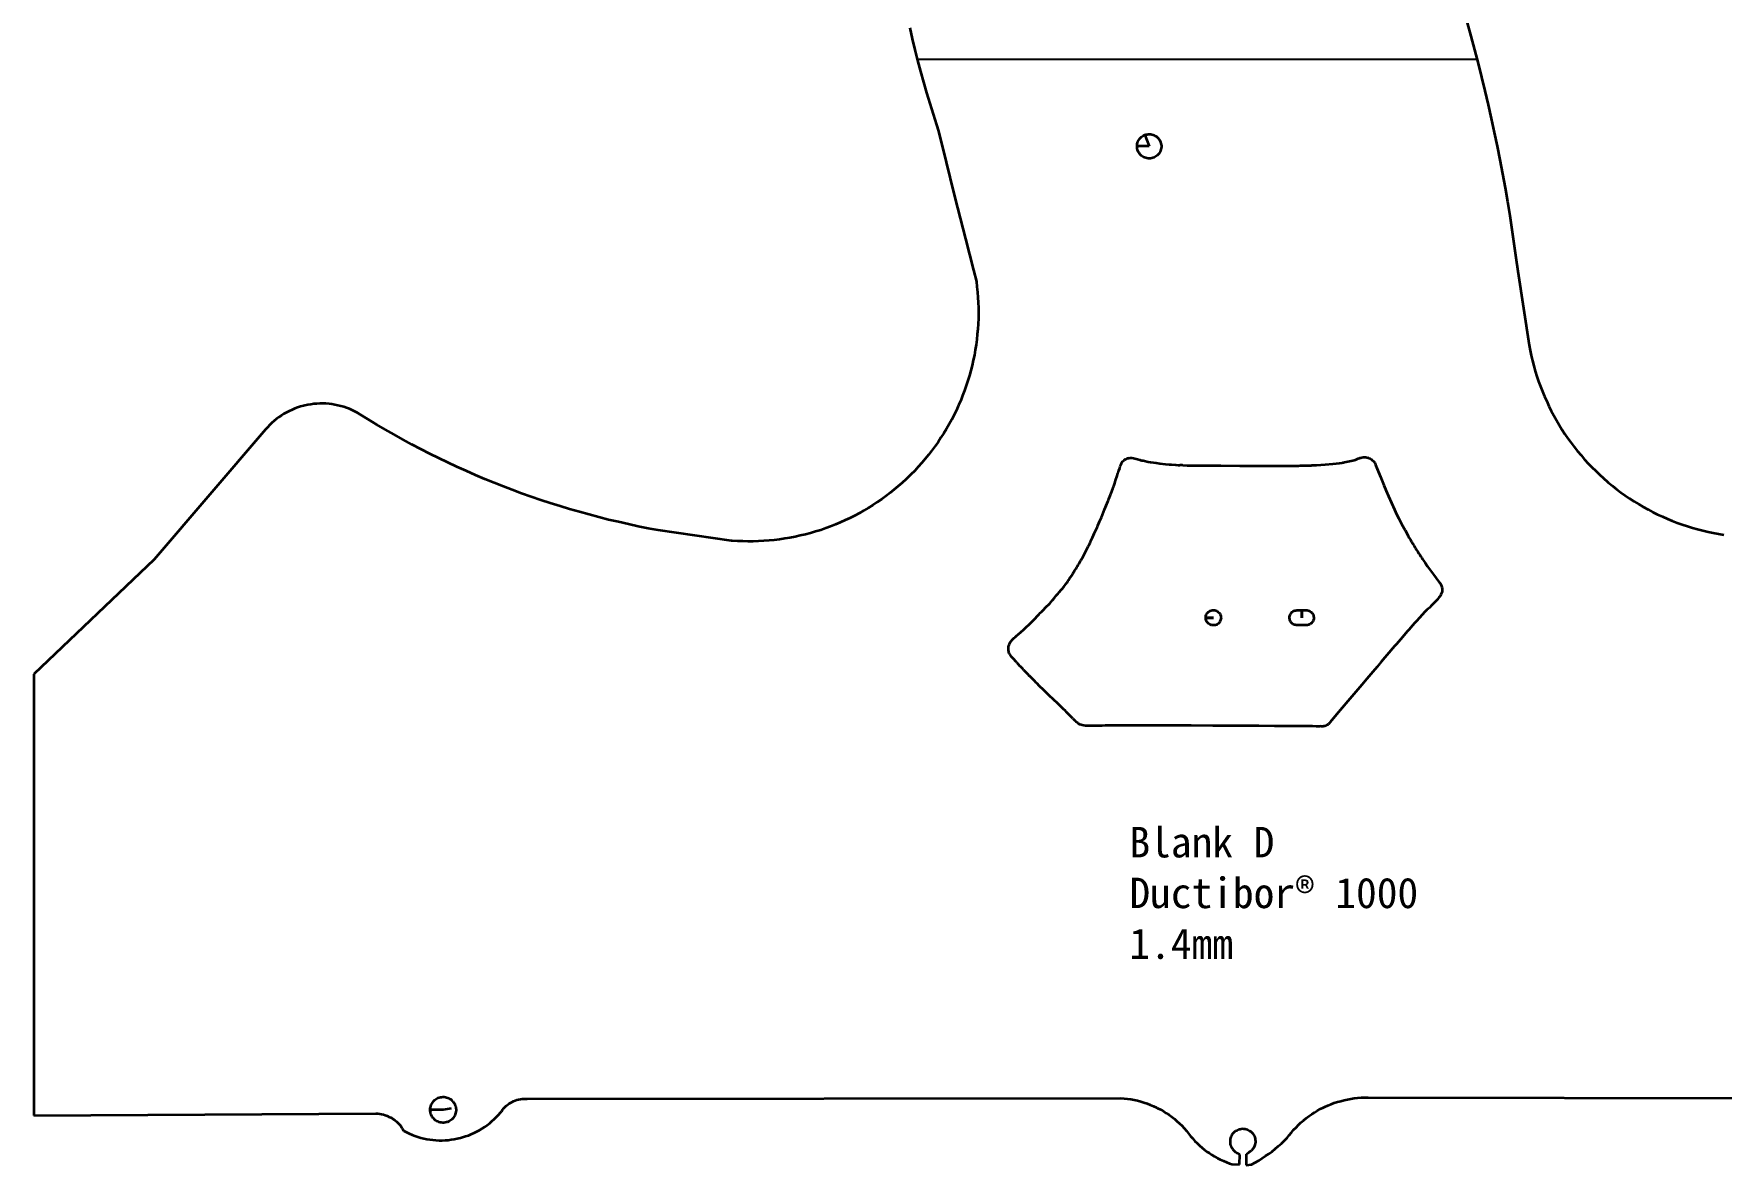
# Model space of a CAD drawing. Extents: x 701 to 2921, y 358 to 2046.
# Drawn here: x 701 to 1810, y 369 to 1113 of the extents above; entities that cross this region are included whole.
import ezdxf

# ---------------------------------------------------------------- set-up
doc = ezdxf.new("R2010")
doc.units = 0

msp = doc.modelspace()

# ---------------------------------------------------------------- linework, layer by layer
at = {"color": 4, "lineweight": 35}
for p, q in [((1643.2, 1120.3), (1645.6, 1111.4)), ((1276.8, 1116.8), (1278.5, 1109.6)), ((1278.5, 1109.6), (1280.2, 1102.5)), ((1645.6, 1111.4), (1648, 1102.4)), ((1280.2, 1102.5), (1282, 1095.4)), ((1648, 1102.4), (1650.4, 1093.4)), ((1282, 1095.4), (1283.9, 1088.3)), ((1283.9, 1088.3), (1285.9, 1081.2)), ((1650.4, 1093.4), (1652.6, 1084.4)), ((1285.9, 1081.2), (1287.9, 1074.2)), ((1652.6, 1084.4), (1654.8, 1075.4)), ((1287.9, 1074.2), (1290, 1067.1)), ((1290, 1067.1), (1292.2, 1060.1)), ((1654.8, 1075.4), (1656.9, 1066.4)), ((1656.9, 1066.4), (1658.9, 1057.3)), ((1292.2, 1060.1), (1294.4, 1053.1)), ((1658.9, 1057.3), (1660.9, 1048.2)), ((1294.4, 1053.1), (1295.7, 1049.1)), ((1295.7, 1049.1), (1300.8, 1028.6)), ((1426.8, 1042.2), (1427.1, 1042.9)), ((1427.1, 1042.9), (1427.6, 1043.6)), ((1427.6, 1043.6), (1428, 1044.2)), ((1428, 1044.2), (1428.6, 1044.8)), ((1428.6, 1044.8), (1429.2, 1045.3)), ((1429.2, 1045.3), (1429.8, 1045.8)), ((1429.8, 1045.8), (1430.5, 1046.2)), ((1430.5, 1046.2), (1431.3, 1046.5)), ((1431.2, 1047.1), (1434.2, 1039.1)), ((1431.3, 1046.5), (1432, 1046.8)), ((1432, 1046.8), (1432.8, 1046.9)), ((1432.8, 1046.9), (1433.6, 1047)), ((1433.6, 1047), (1434.4, 1047.1)), ((1434.4, 1047.1), (1435.2, 1047)), ((1435.2, 1047), (1436, 1046.9)), ((1436, 1046.9), (1436.8, 1046.6)), ((1436.8, 1046.6), (1437.5, 1046.3)), ((1437.5, 1046.3), (1438.2, 1046)), ((1438.2, 1046), (1438.9, 1045.5)), ((1438.9, 1045.5), (1439.5, 1045)), ((1439.5, 1045), (1440.1, 1044.5)), ((1440.1, 1044.5), (1440.6, 1043.8)), ((1440.6, 1043.8), (1441, 1043.2)), ((1441, 1043.2), (1441.4, 1042.5)), ((1441.4, 1042.5), (1441.7, 1041.7)), ((1660.9, 1048.2), (1662.8, 1039.2)), ((1426.2, 1039.9), (1426.3, 1040.7)), ((1426.2, 1039.1), (1426.2, 1039.9)), ((1427.2, 1039.1), (1426.2, 1039.1)), ((1426.2, 1038.4), (1426.2, 1039.1)), ((1426.2, 1039.1), (1427.2, 1039.1)), ((1426.3, 1037.6), (1426.2, 1038.4)), ((1426.3, 1040.7), (1426.5, 1041.4)), ((1426.5, 1036.8), (1426.3, 1037.6)), ((1426.5, 1041.4), (1426.8, 1042.2)), ((1426.7, 1036.1), (1426.5, 1036.8)), ((1427.1, 1035.3), (1426.7, 1036.1)), ((1427.5, 1034.7), (1427.1, 1035.3)), ((1434.2, 1039.1), (1427.2, 1039.1)), ((1428, 1034), (1427.5, 1034.7)), ((1428.5, 1033.4), (1428, 1034)), ((1429.1, 1032.9), (1428.5, 1033.4)), ((1429.7, 1032.4), (1429.1, 1032.9)), ((1430.4, 1032), (1429.7, 1032.4)), ((1431.1, 1031.7), (1430.4, 1032)), ((1431.9, 1031.4), (1431.1, 1031.7)), ((1432.7, 1031.2), (1431.9, 1031.4)), ((1436.6, 1031.4), (1435.9, 1031.2)), ((1437.4, 1031.7), (1436.6, 1031.4)), ((1438.1, 1032.1), (1437.4, 1031.7)), ((1438.8, 1032.5), (1438.1, 1032.1)), ((1439.4, 1033), (1438.8, 1032.5)), ((1440, 1033.6), (1439.4, 1033)), ((1440.5, 1034.2), (1440, 1033.6)), ((1441, 1034.8), (1440.5, 1034.2)), ((1441.3, 1035.5), (1441, 1034.8)), ((1441.7, 1036.3), (1441.3, 1035.5)), ((1441.7, 1041.7), (1441.9, 1041)), ((1441.9, 1037), (1441.7, 1036.3)), ((1441.9, 1041), (1442.1, 1040.2)), ((1442.1, 1037.8), (1441.9, 1037)), ((1442.1, 1040.2), (1442.2, 1039.4)), ((1442.2, 1038.6), (1442.1, 1037.8)), ((1442.2, 1039.4), (1442.2, 1038.6)), ((1662.8, 1039.2), (1664.6, 1030.1)), ((1300.8, 1028.6), (1305.9, 1008.1)), ((1433.5, 1031.1), (1432.7, 1031.2)), ((1434.3, 1031.1), (1433.5, 1031.1)), ((1435.1, 1031.1), (1434.3, 1031.1)), ((1435.9, 1031.2), (1435.1, 1031.1)), ((1664.6, 1030.1), (1666.3, 1020.9)), ((1666.3, 1020.9), (1668, 1011.8)), ((1668, 1011.8), (1669.6, 1002.7)), ((1305.9, 1008.1), (1308.2, 998.7)), ((1308.2, 998.7), (1313.4, 978.2)), ((1669.6, 1002.7), (1671.1, 993.5)), ((1671.1, 993.5), (1672.5, 984.3)), ((1313.4, 978.2), (1318.7, 957.7)), ((1672.5, 984.3), (1673.9, 975.2)), ((1673.9, 975.2), (1675.2, 966)), ((1675.2, 966), (1676.4, 957)), ((1318.7, 957.7), (1320.6, 950.2)), ((1676.4, 957), (1683.9, 908.4)), ((1320.6, 950.2), (1321, 946.7)), ((1321, 946.7), (1321.4, 943.3)), ((1321.4, 943.3), (1321.6, 939.8)), ((1321.6, 939.8), (1321.8, 936.4)), ((1321.8, 936.4), (1321.9, 932.9)), ((1321.9, 932.9), (1321.9, 929.4)), ((1321.7, 922.5), (1321.5, 919)), ((1321.9, 926), (1321.7, 922.5)), ((1321.9, 929.4), (1321.9, 926)), ((1320.9, 912.1), (1320.4, 908.7)), ((1321.2, 915.6), (1320.9, 912.1)), ((1321.5, 919), (1321.2, 915.6)), ((1318.6, 898.5), (1317.8, 895.1)), ((1319.3, 901.9), (1318.6, 898.5)), ((1319.9, 905.3), (1319.3, 901.9)), ((1320.4, 908.7), (1319.9, 905.3)), ((1683.9, 908.4), (1684.5, 904.9)), ((1684.5, 904.9), (1685.3, 901.5)), ((1685.3, 901.5), (1686.1, 898.1)), ((1316, 888.4), (1315, 885.1)), ((1317, 891.7), (1316, 888.4)), ((1317.8, 895.1), (1317, 891.7)), ((1686.1, 898.1), (1687, 894.7)), ((1687, 894.7), (1687.9, 891.3)), ((1687.9, 891.3), (1689, 887.9)), ((1689, 887.9), (1690.1, 884.6)), ((1312.8, 878.5), (1311.6, 875.3)), ((1314, 881.8), (1312.8, 878.5)), ((1315, 885.1), (1314, 881.8)), ((1690.1, 884.6), (1691.3, 881.3)), ((1691.3, 881.3), (1692.6, 878)), ((1692.6, 878), (1693.9, 874.7)), ((869.1, 865.1), (867.3, 864.2)), ((870.9, 865.9), (869.1, 865.1)), ((872.7, 866.7), (870.9, 865.9)), ((874.6, 867.4), (872.7, 866.7)), ((876.5, 868), (874.6, 867.4)), ((878.4, 868.5), (876.5, 868)), ((879.4, 868.8), (878.4, 868.5)), ((881.3, 869.2), (879.4, 868.8)), ((883.3, 869.5), (881.3, 869.2)), ((885.3, 869.8), (883.3, 869.5)), ((887.2, 869.9), (885.3, 869.8)), ((889.2, 870), (887.2, 869.9)), ((891.2, 870), (889.2, 870)), ((893.2, 870), (891.2, 870)), ((895.2, 869.8), (893.2, 870)), ((897.1, 869.6), (895.2, 869.8)), ((899.1, 869.2), (897.1, 869.6)), ((901, 868.8), (899.1, 869.2)), ((902.9, 868.4), (901, 868.8)), ((904.9, 867.8), (902.9, 868.4)), ((906.7, 867.2), (904.9, 867.8)), ((908.6, 866.5), (906.7, 867.2)), ((910.4, 865.7), (908.6, 866.5)), ((912.2, 864.8), (910.4, 865.7)), ((1307.5, 865.7), (1306, 862.6)), ((1308.9, 868.9), (1307.5, 865.7)), ((1310.3, 872), (1308.9, 868.9)), ((1311.6, 875.3), (1310.3, 872)), ((1693.9, 874.7), (1695.4, 871.5)), ((1695.4, 871.5), (1696.9, 868.3)), ((1696.9, 868.3), (1698.4, 865.2)), ((1698.4, 865.2), (1700.1, 862.1)), ((854.9, 854.5), (853.5, 853)), ((856.2, 855.9), (854.9, 854.5)), ((857.7, 857.3), (856.2, 855.9)), ((859.1, 858.6), (857.7, 857.3)), ((860.7, 859.9), (859.1, 858.6)), ((862.3, 861), (860.7, 859.9)), ((863.9, 862.2), (862.3, 861)), ((865.6, 863.2), (863.9, 862.2)), ((867.3, 864.2), (865.6, 863.2)), ((913.9, 863.9), (912.2, 864.8)), ((915.7, 862.9), (913.9, 863.9)), ((920.8, 859.7), (915.7, 862.9)), ((926.5, 856.2), (920.8, 859.7)), ((932.2, 852.9), (926.5, 856.2)), ((1302.7, 856.5), (1301, 853.5)), ((1304.4, 859.5), (1302.7, 856.5)), ((1306, 862.6), (1304.4, 859.5)), ((1700.1, 862.1), (1701.8, 859)), ((1701.8, 859), (1703.6, 856)), ((1703.6, 856), (1705.4, 853)), ((853.5, 853), (780.3, 767.5)), ((853.5, 853), (853.5, 853)), ((938, 849.6), (932.2, 852.9)), ((943.8, 846.3), (938, 849.6)), ((949.6, 843.2), (943.8, 846.3)), ((955.5, 840.1), (949.6, 843.2)), ((1295.4, 844.7), (1293.4, 841.9)), ((1297.3, 847.6), (1295.4, 844.7)), ((1299.2, 850.5), (1297.3, 847.6)), ((1301, 853.5), (1299.2, 850.5)), ((1705.4, 853), (1707.3, 850)), ((1707.3, 850), (1709.3, 847.1)), ((1709.3, 847.1), (1711.4, 844.3)), ((1711.4, 844.3), (1713.5, 841.5)), ((961.4, 837), (955.5, 840.1)), ((967.3, 834.1), (961.4, 837)), ((973.3, 831.2), (967.3, 834.1)), ((1287, 833.6), (1284.8, 831)), ((1289.2, 836.3), (1287, 833.6)), ((1291.3, 839.1), (1289.2, 836.3)), ((1293.4, 841.9), (1291.3, 839.1)), ((1713.5, 841.5), (1715.7, 838.7)), ((1715.7, 838.7), (1718, 836)), ((1718, 836), (1720.3, 833.3)), ((1720.3, 833.3), (1722.6, 830.7)), ((979.3, 828.4), (973.3, 831.2)), ((985.4, 825.7), (979.3, 828.4)), ((991.5, 823), (985.4, 825.7)), ((997.6, 820.4), (991.5, 823)), ((1275.2, 821), (1274.5, 820.3)), ((1277.6, 823.4), (1275.2, 821)), ((1280.1, 825.9), (1277.6, 823.4)), ((1282.4, 828.4), (1280.1, 825.9)), ((1284.8, 831), (1282.4, 828.4)), ((1722.6, 830.7), (1725.1, 828.2)), ((1725.1, 828.2), (1727.6, 825.7)), ((1727.6, 825.7), (1730.1, 823.3)), ((1730.1, 823.3), (1732.7, 820.9)), ((1732.7, 820.9), (1735.4, 818.6)), ((1003.7, 817.9), (997.6, 820.4)), ((1009.9, 815.5), (1003.7, 817.9)), ((1015.6, 813.3), (1009.9, 815.5)), ((1021.8, 811), (1015.6, 813.3)), ((1028.1, 808.8), (1021.8, 811)), ((1263.9, 811.3), (1261.2, 809.2)), ((1266.6, 813.5), (1263.9, 811.3)), ((1269.3, 815.7), (1266.6, 813.5)), ((1271.9, 818), (1269.3, 815.7)), ((1274.5, 820.3), (1271.9, 818)), ((1735.4, 818.6), (1735.8, 818.2)), ((1735.8, 818.2), (1738.6, 815.9)), ((1738.6, 815.9), (1741.3, 813.7)), ((1741.3, 813.7), (1744.1, 811.6)), ((1744.1, 811.6), (1747, 809.6)), ((1747, 809.6), (1749.9, 807.6)), ((1034.3, 806.6), (1028.1, 808.8)), ((1040.6, 804.5), (1034.3, 806.6)), ((1047, 802.5), (1040.6, 804.5)), ((1053.3, 800.6), (1047, 802.5)), ((1059.7, 798.8), (1053.3, 800.6)), ((1066.1, 797), (1059.7, 798.8)), ((1246.7, 799.7), (1243.7, 798)), ((1249.7, 801.5), (1246.7, 799.7)), ((1252.6, 803.3), (1249.7, 801.5)), ((1255.5, 805.2), (1252.6, 803.3)), ((1258.4, 807.2), (1255.5, 805.2)), ((1261.2, 809.2), (1258.4, 807.2)), ((1749.9, 807.6), (1752.9, 805.7)), ((1752.9, 805.7), (1755.9, 803.8)), ((1755.9, 803.8), (1758.9, 802.1)), ((1758.9, 802.1), (1762, 800.4)), ((1762, 800.4), (1765.1, 798.7)), ((1765.1, 798.7), (1768.3, 797.2)), ((1072.5, 795.3), (1066.1, 797)), ((1078.9, 793.7), (1072.5, 795.3)), ((1085.4, 792.2), (1078.9, 793.7)), ((1091.9, 790.7), (1085.4, 792.2)), ((1098.4, 789.3), (1091.9, 790.7)), ((1104.9, 788), (1098.4, 789.3)), ((1111.4, 786.8), (1104.9, 788)), ((1221.6, 788.1), (1218.3, 786.9)), ((1224.8, 789.3), (1221.6, 788.1)), ((1228, 790.5), (1224.8, 789.3)), ((1231.2, 791.9), (1228, 790.5)), ((1234.4, 793.3), (1231.2, 791.9)), ((1237.5, 794.8), (1234.4, 793.3)), ((1240.6, 796.3), (1237.5, 794.8)), ((1243.7, 798), (1240.6, 796.3)), ((1768.3, 797.2), (1771.5, 795.7)), ((1771.5, 795.7), (1774.7, 794.3)), ((1774.7, 794.3), (1777.9, 792.9)), ((1777.9, 792.9), (1781.2, 791.7)), ((1781.2, 791.7), (1784.5, 790.5)), ((1784.5, 790.5), (1787.9, 789.4)), ((1787.9, 789.4), (1791.2, 788.3)), ((1791.2, 788.3), (1794.6, 787.4)), ((1794.6, 787.4), (1798, 786.5)), ((1159.7, 779.8), (1111.4, 786.8)), ((1160.2, 779.8), (1159.7, 779.8)), ((1163.6, 779.6), (1160.2, 779.8)), ((1167.1, 779.5), (1163.6, 779.6)), ((1170.5, 779.4), (1167.1, 779.5)), ((1174, 779.4), (1170.5, 779.4)), ((1177.5, 779.5), (1174, 779.4)), ((1180.9, 779.7), (1177.5, 779.5)), ((1184.4, 780), (1180.9, 779.7)), ((1187.8, 780.3), (1184.4, 780)), ((1191.3, 780.7), (1187.8, 780.3)), ((1194.7, 781.3), (1191.3, 780.7)), ((1198.1, 781.8), (1194.7, 781.3)), ((1201.5, 782.5), (1198.1, 781.8)), ((1204.9, 783.2), (1201.5, 782.5)), ((1208.3, 784), (1204.9, 783.2)), ((1211.7, 784.9), (1208.3, 784)), ((1215, 785.9), (1211.7, 784.9)), ((1218.3, 786.9), (1215, 785.9)), ((1798, 786.5), (1801.5, 785.7)), ((1801.5, 785.7), (1804.9, 785)), ((1804.9, 785), (1808.4, 784.3)), ((1808.4, 784.3), (1811.8, 783.8)), ((780.3, 767.5), (701.2, 692.1)), ((1472, 731.7), (1472.3, 732.2)), ((1472.3, 732.2), (1472.7, 732.7)), ((1472.7, 732.7), (1473.2, 733.1)), ((1473.2, 733.1), (1473.7, 733.5)), ((1473.7, 733.5), (1474.3, 733.8)), ((1474.3, 733.8), (1474.9, 734)), ((1474.9, 734), (1475.5, 734.2)), ((1475.5, 734.2), (1476.1, 734.3)), ((1476.1, 734.3), (1476.8, 734.2)), ((1476.8, 734.2), (1477.4, 734.2)), ((1477.4, 734.2), (1478, 734)), ((1478, 734), (1478.6, 733.7)), ((1478.6, 733.7), (1479.1, 733.4)), ((1479.1, 733.4), (1479.6, 733)), ((1479.6, 733), (1480.1, 732.6)), ((1480.1, 732.6), (1480.5, 732.1)), ((1480.5, 732.1), (1480.8, 731.5)), ((1527, 731.7), (1527.4, 732.2)), ((1527.4, 732.2), (1527.8, 732.7)), ((1527.8, 732.7), (1528.2, 733.1)), ((1528.2, 733.1), (1528.7, 733.5)), ((1528.7, 733.5), (1529.3, 733.8)), ((1529.3, 733.8), (1529.9, 734)), ((1529.9, 734), (1530.5, 734.1)), ((1530.5, 734.1), (1531.1, 734.2)), ((1531.1, 734.2), (1531.4, 734.2)), ((1531.4, 734.2), (1534.4, 734.2)), ((1534.4, 733.2), (1534.4, 734.2)), ((1534.4, 734.2), (1537.4, 734.2)), ((1534.4, 734.2), (1534.4, 733.2)), ((1534.4, 729.3), (1534.4, 733.2)), ((1534.4, 733.2), (1534.4, 729.3)), ((1537.4, 734.2), (1538, 734.2)), ((1538, 734.2), (1538.6, 734.1)), ((1538.6, 734.1), (1539.2, 733.9)), ((1539.2, 733.9), (1539.8, 733.6)), ((1539.8, 733.6), (1540.3, 733.2)), ((1540.3, 733.2), (1540.8, 732.8)), ((1540.8, 732.8), (1541.2, 732.4)), ((1541.2, 732.4), (1541.6, 731.9)), ((1471.4, 729.9), (1471.5, 730.5)), ((1471.4, 729.3), (1471.4, 729.9)), ((1472.4, 729.3), (1471.4, 729.3)), ((1471.4, 729), (1471.4, 729.3)), ((1471.4, 729.3), (1472.4, 729.3)), ((1471.4, 728.3), (1471.4, 729)), ((1471.6, 727.7), (1471.4, 728.3)), ((1471.5, 730.5), (1471.7, 731.1)), ((1471.8, 727.1), (1471.6, 727.7)), ((1471.7, 731.1), (1472, 731.7)), ((1472.1, 726.6), (1471.8, 727.1)), ((1472.5, 726.1), (1472.1, 726.6)), ((1476.4, 729.3), (1472.4, 729.3)), ((1472.4, 729.3), (1476.4, 729.3)), ((1473, 725.6), (1472.5, 726.1)), ((1473.4, 725.2), (1473, 725.6)), ((1474, 724.9), (1473.4, 725.2)), ((1474.6, 724.6), (1474, 724.9)), ((1475.2, 724.4), (1474.6, 724.6)), ((1475.8, 724.3), (1475.2, 724.4)), ((1476.4, 724.3), (1475.8, 724.3)), ((1477.1, 724.3), (1476.4, 724.3)), ((1477.7, 724.4), (1477.1, 724.3)), ((1478.3, 724.6), (1477.7, 724.4)), ((1478.8, 724.9), (1478.3, 724.6)), ((1479.4, 725.3), (1478.8, 724.9)), ((1479.9, 725.7), (1479.4, 725.3)), ((1480.3, 726.2), (1479.9, 725.7)), ((1480.6, 726.7), (1480.3, 726.2)), ((1480.9, 727.2), (1480.6, 726.7)), ((1480.8, 731.5), (1481.1, 731)), ((1481.1, 727.8), (1480.9, 727.2)), ((1481.1, 731), (1481.2, 730.4)), ((1481.3, 728.5), (1481.1, 727.8)), ((1481.2, 730.4), (1481.3, 729.7)), ((1481.3, 729.7), (1481.4, 729.1)), ((1481.4, 729.1), (1481.3, 728.5)), ((1526.4, 729.9), (1526.6, 730.5)), ((1526.4, 729.3), (1526.4, 729.9)), ((1526.4, 729), (1526.4, 729.3)), ((1526.5, 728.4), (1526.4, 729)), ((1526.6, 727.8), (1526.5, 728.4)), ((1526.6, 730.5), (1526.8, 731.1)), ((1526.8, 727.2), (1526.6, 727.8)), ((1526.8, 731.1), (1527, 731.7)), ((1527.1, 726.7), (1526.8, 727.2)), ((1527.5, 726.1), (1527.1, 726.7)), ((1527.9, 725.7), (1527.5, 726.1)), ((1528.4, 725.3), (1527.9, 725.7)), ((1528.9, 724.9), (1528.4, 725.3)), ((1529.5, 724.7), (1528.9, 724.9)), ((1530.1, 724.5), (1529.5, 724.7)), ((1530.7, 724.3), (1530.1, 724.5)), ((1531.4, 724.3), (1530.7, 724.3)), ((1537.4, 724.3), (1531.4, 724.3)), ((1537.6, 724.3), (1537.4, 724.3)), ((1538.2, 724.4), (1537.6, 724.3)), ((1538.8, 724.5), (1538.2, 724.4)), ((1539.4, 724.8), (1538.8, 724.5)), ((1540, 725.1), (1539.4, 724.8)), ((1540.5, 725.4), (1540, 725.1)), ((1540.9, 725.8), (1540.5, 725.4)), ((1541.3, 726.3), (1540.9, 725.8)), ((1541.7, 726.9), (1541.3, 726.3)), ((1541.6, 731.9), (1541.9, 731.3)), ((1541.9, 727.4), (1541.7, 726.9)), ((1541.9, 731.3), (1542.1, 730.7)), ((1542.1, 728), (1541.9, 727.4)), ((1542.1, 730.7), (1542.2, 730.1)), ((1542.3, 728.6), (1542.1, 728)), ((1542.2, 730.1), (1542.3, 729.5)), ((1542.3, 729.5), (1542.3, 729.3)), ((1542.3, 729.3), (1542.3, 728.6)), ((701.2, 692.1), (701.2, 402.1)), ((962.7, 409.9), (963.1, 410.6)), ((963.1, 410.6), (963.6, 411.2)), ((963.6, 411.2), (964.1, 411.9)), ((964.1, 411.9), (964.7, 412.4)), ((964.7, 412.4), (965.4, 412.9)), ((965.4, 412.9), (966.1, 413.3)), ((966.1, 413.3), (966.8, 413.7)), ((966.8, 413.7), (967.6, 414)), ((967.6, 414), (968.4, 414.2)), ((968.4, 414.2), (969.2, 414.3)), ((969.2, 414.3), (970, 414.4)), ((970, 414.4), (970.9, 414.4)), ((970.9, 414.4), (971.7, 414.3)), ((971.7, 414.3), (972.5, 414.1)), ((972.5, 414.1), (973.3, 413.8)), ((973.3, 413.8), (974, 413.5)), ((974, 413.5), (974.7, 413.1)), ((974.7, 413.1), (975.4, 412.6)), ((975.4, 412.6), (976, 412.1)), ((976, 412.1), (976.6, 411.5)), ((976.6, 411.5), (977.1, 410.8)), ((977.1, 410.8), (977.6, 410.1)), ((1013.5, 410), (1014.5, 410.6)), ((1014.5, 410.6), (1015.3, 411)), ((1015.3, 411), (1016.4, 411.5)), ((1016.4, 411.5), (1017.5, 412)), ((1017.5, 412), (1018.6, 412.4)), ((1018.6, 412.4), (1019.8, 412.7)), ((1019.8, 412.7), (1021, 412.9)), ((1021, 412.9), (1022.2, 413.1)), ((1022.2, 413.1), (1023.4, 413.2)), ((1023.4, 413.2), (1024.6, 413.2)), ((1024.6, 413.2), (1025.5, 413.2)), ((1025.5, 413.2), (1415.5, 413.6)), ((1415.5, 413.6), (1417.8, 413.4)), ((1417.8, 413.4), (1420, 413.2)), ((1420, 413.2), (1422.1, 412.9)), ((1422.1, 412.9), (1424.3, 412.4)), ((1424.3, 412.4), (1426.5, 412)), ((1426.5, 412), (1428.6, 411.4)), ((1428.6, 411.4), (1430.7, 410.7)), ((1430.7, 410.7), (1432.8, 410)), ((1553.7, 409.6), (1555.8, 410.4)), ((1555.8, 410.4), (1557.9, 411.1)), ((1557.9, 411.1), (1560.1, 411.7)), ((1560.1, 411.7), (1562.3, 412.3)), ((1562.3, 412.3), (1564.5, 412.8)), ((1564.5, 412.8), (1566.7, 413.2)), ((1566.7, 413.2), (1568.9, 413.5)), ((1568.9, 413.5), (1571.1, 413.7)), ((1571.1, 413.7), (1573.4, 413.9)), ((1573.4, 413.9), (1575.6, 414)), ((1575.6, 414), (1577.8, 414)), ((1577.8, 414), (1578, 414)), ((1578, 414), (1977.1, 413.5)), ((701.2, 402.1), (925.9, 403.5)), ((925.9, 403.5), (927.2, 403.4)), ((927.2, 403.4), (928.5, 403.3)), ((928.5, 403.3), (929.7, 403.1)), ((929.7, 403.1), (931, 402.8)), ((931, 402.8), (932.2, 402.4)), ((932.2, 402.4), (933.4, 401.9)), ((933.4, 401.9), (934.6, 401.4)), ((934.6, 401.4), (935.8, 400.8)), ((935.8, 400.8), (936.9, 400.2)), ((936.9, 400.2), (937.4, 399.8)), ((937.4, 399.8), (938.5, 399.1)), ((961.7, 406.7), (961.9, 407.5)), ((961.7, 405.9), (961.7, 406.7)), ((962.7, 405.9), (961.7, 405.9)), ((961.7, 405.3), (961.7, 405.9)), ((961.7, 405.9), (962.7, 405.9)), ((961.8, 404.4), (961.7, 405.3)), ((962, 403.6), (961.8, 404.4)), ((961.9, 407.5), (962.1, 408.3)), ((962.3, 402.9), (962, 403.6)), ((962.1, 408.3), (962.3, 409.1)), ((962.3, 409.1), (962.7, 409.9)), ((962.6, 402.1), (962.3, 402.9)), ((963, 401.4), (962.6, 402.1)), ((970.2, 405.9), (962.7, 405.9)), ((963.5, 400.7), (963, 401.4)), ((964, 400.1), (963.5, 400.7)), ((964.6, 399.5), (964, 400.1)), ((965.2, 399), (964.6, 399.5)), ((975.5, 406.8), (970.2, 405.9)), ((975.9, 399.6), (975.3, 399.1)), ((976.5, 400.2), (975.9, 399.6)), ((977, 400.8), (976.5, 400.2)), ((977.5, 401.5), (977, 400.8)), ((977.9, 402.2), (977.5, 401.5)), ((977.6, 410.1), (977.9, 409.4)), ((977.9, 409.4), (978.2, 408.6)), ((978.2, 403), (977.9, 402.2)), ((978.2, 408.6), (978.5, 407.9)), ((978.4, 403.8), (978.2, 403)), ((978.6, 404.6), (978.4, 403.8)), ((978.5, 407.9), (978.6, 407)), ((978.6, 407), (978.7, 406.2)), ((978.7, 405.4), (978.6, 404.6)), ((978.7, 406.2), (978.7, 405.4)), ((1002.3, 398.5), (1003.8, 399.8)), ((1003.8, 399.8), (1005.2, 401.2)), ((1005.2, 401.2), (1006.6, 402.7)), ((1006.6, 402.7), (1007.9, 404.2)), ((1007.9, 404.2), (1008.5, 404.9)), ((1008.5, 404.9), (1009.2, 405.9)), ((1009.2, 405.9), (1009.9, 406.8)), ((1009.9, 406.8), (1010.7, 407.7)), ((1010.7, 407.7), (1011.6, 408.5)), ((1011.6, 408.5), (1012.5, 409.2)), ((1012.5, 409.2), (1013.5, 410)), ((1432.8, 410), (1434.9, 409.2)), ((1434.9, 409.2), (1436.9, 408.4)), ((1436.9, 408.4), (1439, 407.4)), ((1439, 407.4), (1439.6, 407.1)), ((1439.6, 407.1), (1441.5, 406.1)), ((1441.5, 406.1), (1443.5, 405)), ((1443.5, 405), (1445.4, 403.8)), ((1445.4, 403.8), (1447.2, 402.6)), ((1447.2, 402.6), (1449, 401.3)), ((1449, 401.3), (1450.7, 399.9)), ((1450.7, 399.9), (1452.4, 398.5)), ((1535.6, 399), (1537.3, 400.4)), ((1537.3, 400.4), (1539.1, 401.7)), ((1539.1, 401.7), (1541, 403)), ((1541, 403), (1542.9, 404.2)), ((1542.9, 404.2), (1544.8, 405.4)), ((1544.8, 405.4), (1546.7, 406.5)), ((1546.7, 406.5), (1548.7, 407.5)), ((1548.7, 407.5), (1549.6, 407.9)), ((1549.6, 407.9), (1551.6, 408.8)), ((1551.6, 408.8), (1553.7, 409.6)), ((938.5, 399.1), (939.5, 398.3)), ((939.5, 398.3), (940.4, 397.4)), ((940.4, 397.4), (941.3, 396.4)), ((941.3, 396.4), (942.1, 395.5)), ((942.1, 395.5), (942.9, 394.4)), ((942.9, 394.4), (943.6, 393.4)), ((943.6, 393.4), (944.2, 392.2)), ((944.2, 392.2), (944.3, 392.1)), ((944.3, 392.1), (946.1, 391.2)), ((946.1, 391.2), (947.9, 390.3)), ((947.9, 390.3), (949.8, 389.5)), ((949.8, 389.5), (951.7, 388.8)), ((951.7, 388.8), (953.6, 388.1)), ((953.6, 388.1), (955.5, 387.6)), ((965.9, 398.5), (965.2, 399)), ((966.7, 398.2), (965.9, 398.5)), ((967.4, 397.9), (966.7, 398.2)), ((968.2, 397.6), (967.4, 397.9)), ((969, 397.5), (968.2, 397.6)), ((969.9, 397.4), (969, 397.5)), ((970.7, 397.4), (969.9, 397.4)), ((971.5, 397.5), (970.7, 397.4)), ((972.3, 397.7), (971.5, 397.5)), ((973.1, 397.9), (972.3, 397.7)), ((973.9, 398.2), (973.1, 397.9)), ((974.6, 398.6), (973.9, 398.2)), ((975.3, 399.1), (974.6, 398.6)), ((983, 387.9), (984.9, 388.5)), ((984.9, 388.5), (986.8, 389.1)), ((986.8, 389.1), (988.7, 389.9)), ((988.7, 389.9), (990.5, 390.7)), ((990.5, 390.7), (992.3, 391.6)), ((992.3, 391.6), (994.1, 392.6)), ((994.1, 392.6), (995.8, 393.6)), ((995.8, 393.6), (997.5, 394.7)), ((997.5, 394.7), (999.2, 395.9)), ((999.2, 395.9), (1000.8, 397.2)), ((1000.8, 397.2), (1002.3, 398.5)), ((1452.4, 398.5), (1454.1, 397)), ((1454.1, 397), (1455.7, 395.5)), ((1455.7, 395.5), (1457.2, 393.9)), ((1457.2, 393.9), (1458.7, 392.2)), ((1458.7, 392.2), (1458.8, 392.1)), ((1458.8, 392.1), (1460.1, 390.3)), ((1460.1, 390.3), (1461.4, 388.7)), ((1461.4, 388.7), (1462.8, 387)), ((1487.8, 387.4), (1488, 388.1)), ((1488, 388.1), (1488.4, 388.9)), ((1488.4, 388.9), (1488.8, 389.6)), ((1488.8, 389.6), (1489.2, 390.3)), ((1489.2, 390.3), (1489.8, 390.9)), ((1489.8, 390.9), (1490.3, 391.5)), ((1490.3, 391.5), (1491, 392)), ((1491, 392), (1491.7, 392.4)), ((1491.7, 392.4), (1492.4, 392.8)), ((1492.4, 392.8), (1493.1, 393.1)), ((1493.1, 393.1), (1493.9, 393.3)), ((1493.9, 393.3), (1494.7, 393.5)), ((1494.7, 393.5), (1495.5, 393.6)), ((1495.5, 393.6), (1495.6, 393.6)), ((1495.6, 393.6), (1496.4, 393.5)), ((1496.4, 393.5), (1497.2, 393.4)), ((1497.2, 393.4), (1498, 393.2)), ((1498, 393.2), (1498.8, 393)), ((1498.8, 393), (1499.5, 392.6)), ((1499.5, 392.6), (1500.2, 392.2)), ((1500.2, 392.2), (1500.9, 391.7)), ((1500.9, 391.7), (1501.5, 391.2)), ((1501.5, 391.2), (1502, 390.6)), ((1502, 390.6), (1502.5, 389.9)), ((1502.5, 389.9), (1503, 389.2)), ((1503, 389.2), (1503.3, 388.5)), ((1503.3, 388.5), (1503.6, 387.8)), ((1524.9, 387.6), (1526.2, 389.3)), ((1526.2, 389.3), (1527.7, 391.1)), ((1527.7, 391.1), (1529.1, 392.8)), ((1529.1, 392.8), (1530.7, 394.4)), ((1530.7, 394.4), (1532.3, 396)), ((1532.3, 396), (1533.9, 397.5)), ((1533.9, 397.5), (1535.6, 399)), ((955.5, 387.6), (957.5, 387.1)), ((957.5, 387.1), (959.5, 386.7)), ((959.5, 386.7), (961.4, 386.3)), ((961.4, 386.3), (963.4, 386.1)), ((963.4, 386.1), (965.5, 385.9)), ((965.5, 385.9), (967.5, 385.8)), ((967.5, 385.8), (969.5, 385.8)), ((969.5, 385.8), (971.5, 385.9)), ((971.5, 385.9), (973.5, 386)), ((973.5, 386), (975.5, 386.3)), ((975.5, 386.3), (977.5, 386.6)), ((977.5, 386.6), (979.5, 387)), ((979.5, 387), (981.5, 387.4)), ((981.5, 387.4), (983, 387.9)), ((1462.8, 387), (1464.2, 385.4)), ((1464.2, 385.4), (1465.7, 383.9)), ((1465.7, 383.9), (1467.3, 382.4)), ((1467.3, 382.4), (1468.9, 381)), ((1468.9, 381), (1470.6, 379.7)), ((1470.6, 379.7), (1472.3, 378.4)), ((1472.3, 378.4), (1473.5, 377.6)), ((1473.5, 377.6), (1475.3, 376.4)), ((1487.5, 385.7), (1487.6, 386.6)), ((1487.5, 384.9), (1487.5, 385.7)), ((1487.5, 384.1), (1487.5, 384.9)), ((1487.7, 383.3), (1487.5, 384.1)), ((1487.6, 386.6), (1487.8, 387.4)), ((1487.9, 382.5), (1487.7, 383.3)), ((1487.8, 387.4), (1487.8, 387.4)), ((1488.2, 381.8), (1487.9, 382.5)), ((1488.5, 381), (1488.2, 381.8)), ((1489, 380.4), (1488.5, 381)), ((1489.2, 380), (1489, 380.4)), ((1489.6, 379.4), (1489.2, 380)), ((1490.1, 378.9), (1489.6, 379.4)), ((1490.6, 378.4), (1490.1, 378.9)), ((1491.1, 377.9), (1490.6, 378.4)), ((1491.2, 377.9), (1491.1, 377.9)), ((1491.8, 377.5), (1491.2, 377.9)), ((1492.4, 377.1), (1491.8, 377.5)), ((1493, 376.8), (1492.4, 377.1)), ((1499.5, 377.6), (1497.8, 376.8)), ((1499.7, 377.8), (1499.5, 377.6)), ((1500.2, 378.2), (1499.7, 377.8)), ((1500.8, 378.6), (1500.2, 378.2)), ((1501.3, 379), (1500.8, 378.6)), ((1501.7, 379.5), (1501.3, 379)), ((1502.1, 380), (1501.7, 379.5)), ((1502.5, 380.4), (1502.1, 380)), ((1502.7, 380.8), (1502.5, 380.4)), ((1503.1, 381.5), (1502.7, 380.8)), ((1503.4, 382.2), (1503.1, 381.5)), ((1503.7, 383), (1503.4, 382.2)), ((1503.6, 387.8), (1503.8, 387)), ((1503.9, 383.8), (1503.7, 383)), ((1503.8, 387), (1503.9, 386.2)), ((1503.9, 386.2), (1504, 385.4)), ((1504, 384.6), (1503.9, 383.8)), ((1504, 385.4), (1504, 384.6)), ((1512.7, 377), (1514.9, 378.6)), ((1514.9, 378.6), (1517, 380.3)), ((1517, 380.3), (1519, 382)), ((1519, 382), (1521.1, 383.8)), ((1521.1, 383.8), (1523, 385.7)), ((1523, 385.7), (1524.9, 387.6)), ((1475.3, 376.4), (1477.1, 375.2)), ((1477.1, 375.2), (1479, 374.2)), ((1479, 374.2), (1480.9, 373.2)), ((1480.9, 373.2), (1482.9, 372.3)), ((1482.9, 372.3), (1484.9, 371.5)), ((1484.9, 371.5), (1486.9, 370.7)), ((1486.9, 370.7), (1488.5, 370.1)), ((1488.5, 370.1), (1493.5, 369.9)), ((1493.7, 376.6), (1493, 376.8)), ((1493.5, 369.9), (1493.7, 376.6)), ((1497.8, 376.8), (1497.8, 369.5)), ((1497.8, 369.5), (1501.5, 369.9)), ((1501.5, 369.9), (1503.8, 371.2)), ((1503.8, 371.2), (1506.2, 372.6)), ((1506.2, 372.6), (1508.4, 374.1)), ((1508.4, 374.1), (1510.7, 375.6)), ((1510.7, 375.6), (1512.7, 377))]:
    msp.add_line(p, q, dxfattribs=at)
at = {"color": 0, "lineweight": -3}
msp.add_line((1281.7, 1096.3, 0), (1649.6, 1096.3, 0), dxfattribs=at)
at = {"color": 7, "lineweight": 35}
for p, q in [((1416.6, 831.9), (1416.7, 832)), ((1416.7, 832), (1417.5, 832.7)), ((1418.3, 833.3), (1418.9, 833.5)), ((1418.9, 833.5), (1419.4, 833.8)), ((1420.6, 834.2), (1420.7, 834.2)), ((1420.7, 834.2), (1421.7, 834.3)), ((1421.7, 834.3), (1422.3, 834.3)), ((1422.3, 834.3), (1422.8, 834.3)), ((1422.8, 834.3), (1423.8, 834.1)), ((1425.6, 833.6), (1425.7, 833.6)), ((1425.7, 833.6), (1426.4, 833.4)), ((1430.2, 832.5), (1430.2, 832.5)), ((1562.5, 831.4), (1567, 832.3)), ((1573.3, 834.4), (1574, 834.6)), ((1574, 834.6), (1574.8, 834.7)), ((1574.8, 834.7), (1575.4, 834.7)), ((1575.4, 834.7), (1576.1, 834.8)), ((1576.1, 834.8), (1576.6, 834.7)), ((1576.6, 834.7), (1577.1, 834.6)), ((1577.1, 834.6), (1577.6, 834.5)), ((1577.6, 834.5), (1578.1, 834.4)), ((1578.1, 834.4), (1578.5, 834.3)), ((1578.5, 834.3), (1578.7, 834.2)), ((1578.7, 834.2), (1579.3, 833.9)), ((1579.3, 833.9), (1580.1, 833.5)), ((1580.1, 833.5), (1580.8, 832.9)), ((1580.8, 832.9), (1581.6, 832.2)), ((1581.6, 832.2), (1582, 831.7)), ((1412.1, 819.4), (1413.1, 822.6)), ((1413.1, 822.6), (1413.6, 824.2)), ((1413.6, 824.2), (1413.9, 825)), ((1413.9, 825), (1414.1, 825.7)), ((1414.1, 825.7), (1414.3, 826.1)), ((1447.2, 830), (1447.2, 830)), ((1447.2, 830), (1448, 829.9)), ((1448, 829.9), (1448.1, 829.9)), ((1448.1, 829.9), (1448.9, 829.9)), ((1448.9, 829.9), (1451.5, 829.7)), ((1451.5, 829.7), (1451.6, 829.7)), ((1451.6, 829.7), (1453.3, 829.6)), ((1453.3, 829.6), (1454.3, 829.6)), ((1466.1, 829.3), (1472.1, 829.2)), ((1472.1, 829.2), (1479.2, 829.2)), ((1479.2, 829.2), (1481.3, 829.2)), ((1481.3, 829.2), (1493.8, 829.1)), ((1493.8, 829.1), (1498.6, 829.1)), ((1498.6, 829.1), (1502.4, 829.1)), ((1502.4, 829.1), (1508.3, 829.1)), ((1508.3, 829.1), (1511.2, 829.1)), ((1511.2, 829.1), (1515.1, 829.1)), ((1515.1, 829.1), (1517, 829.1)), ((1517, 829.1), (1518, 829.1)), ((1518, 829.1), (1523, 829.1)), ((1523, 829.1), (1524.9, 829.1)), ((1524.9, 829.1), (1527.8, 829.1)), ((1527.8, 829.1), (1528.8, 829.1)), ((1528.8, 829.1), (1532.4, 829.1)), ((1532.4, 829.1), (1533.3, 829.2)), ((1533.3, 829.2), (1535.1, 829.2)), ((1535.1, 829.2), (1537.5, 829.2)), ((1537.5, 829.2), (1537.5, 829.2)), ((1561, 831.1), (1561.1, 831.2)), ((1561.1, 831.2), (1561.8, 831.3)), ((1561.8, 831.3), (1562.5, 831.4)), ((1582, 831.7), (1582.4, 831.1)), ((1582.4, 831.1), (1582.6, 830.7)), ((1582.6, 830.7), (1583, 829.8)), ((1583, 829.8), (1584, 827.2)), ((1407.7, 807.4), (1408.8, 810.1)), ((1408.8, 810.1), (1409.2, 811.1)), ((1409.2, 811.1), (1410.2, 813.9)), ((1410.2, 813.9), (1410.6, 814.9)), ((1410.6, 814.9), (1410.9, 815.8)), ((1410.9, 815.8), (1411.5, 817.7)), ((1411.5, 817.7), (1411.8, 818.6)), ((1411.8, 818.6), (1412.1, 819.4)), ((1402.8, 795.1), (1404.9, 800.3)), ((1404.9, 800.3), (1406, 803)), ((1406, 803), (1407.1, 805.6)), ((1407.1, 805.6), (1407.4, 806.5)), ((1407.4, 806.5), (1407.7, 807.4)), ((1398.5, 785.5), (1400.1, 789)), ((1400.1, 789), (1400.5, 789.9)), ((1400.5, 789.9), (1401.6, 792.5)), ((1401.6, 792.5), (1402.4, 794.2)), ((1402.4, 794.2), (1402.8, 795.1)), ((1394, 776), (1394.5, 776.8)), ((1394.5, 776.8), (1395.3, 778.5)), ((1395.3, 778.5), (1396.1, 780.3)), ((1396.1, 780.3), (1396.5, 781.1)), ((1396.5, 781.1), (1396.9, 782)), ((1396.9, 782), (1398.1, 784.6)), ((1398.1, 784.6), (1398.5, 785.5)), ((1607.3, 778.1), (1607.8, 777.3)), ((1388.1, 764.9), (1388.5, 765.7)), ((1388.5, 765.7), (1389, 766.6)), ((1389, 766.6), (1389.5, 767.4)), ((1389.5, 767.4), (1390.5, 769.1)), ((1390.5, 769.1), (1390.9, 770)), ((1390.9, 770), (1391.4, 770.9)), ((1391.4, 770.9), (1391.9, 771.7)), ((1391.9, 771.7), (1392.3, 772.6)), ((1392.3, 772.6), (1393.2, 774.3)), ((1393.2, 774.3), (1394, 776)), ((1609.7, 774.1), (1610.7, 772.6)), ((1610.7, 772.6), (1610.7, 772.5)), ((1615.5, 765.3), (1615.5, 765.3)), ((1381.2, 753.9), (1382.1, 755.4)), ((1382.1, 755.4), (1382.6, 756.1)), ((1382.6, 756.1), (1383.1, 756.9)), ((1383.1, 756.9), (1384.1, 758.4)), ((1384.1, 758.4), (1385.1, 760)), ((1385.1, 760), (1386.1, 761.6)), ((1386.1, 761.6), (1386.6, 762.4)), ((1386.6, 762.4), (1387.1, 763.2)), ((1387.1, 763.2), (1387.6, 764)), ((1387.6, 764), (1388.1, 764.9)), ((1621, 757.6), (1621, 757.6)), ((1371.9, 742.4), (1373.1, 743.8)), ((1373.1, 743.8), (1373.8, 744.6)), ((1373.8, 744.6), (1374.4, 745.3)), ((1374.4, 745.3), (1375, 746)), ((1375, 746), (1376.3, 747.5)), ((1376.3, 747.5), (1376.9, 748.2)), ((1376.9, 748.2), (1378.1, 749.6)), ((1378.1, 749.6), (1379.2, 751.1)), ((1379.2, 751.1), (1379.7, 751.8)), ((1379.7, 751.8), (1380.2, 752.5)), ((1380.2, 752.5), (1380.7, 753.2)), ((1380.7, 753.2), (1381.2, 753.9)), ((1623.9, 753.8), (1623.9, 753.8)), ((1623.9, 753.8), (1624.8, 752.7)), ((1624.8, 752.7), (1625.3, 751.9)), ((1625.3, 751.9), (1625.8, 751.1)), ((1625.8, 751.1), (1626.2, 750.2)), ((1626.2, 750.2), (1626.5, 749.2)), ((1361.9, 731.7), (1362.6, 732.4)), ((1362.6, 732.4), (1363.3, 733.1)), ((1363.3, 733.1), (1364, 733.8)), ((1364, 733.8), (1366.8, 736.6)), ((1366.8, 736.6), (1368.2, 738)), ((1368.2, 738), (1368.9, 738.7)), ((1368.9, 738.7), (1370.7, 740.9)), ((1370.7, 740.9), (1371.9, 742.4)), ((1615.3, 733.1), (1613.5, 731.1)), ((1616.7, 734.4), (1615.3, 733.1)), ((1617.4, 735.1), (1616.7, 734.4)), ((1618.6, 736.1), (1617.4, 735.1)), ((1619.3, 736.8), (1618.6, 736.1)), ((1619.8, 737.4), (1619.3, 736.8)), ((1620.9, 738.5), (1619.8, 737.4)), ((1621.5, 739.1), (1620.9, 738.5)), ((1350.1, 720), (1351.5, 721.3)), ((1351.5, 721.3), (1352.2, 722)), ((1352.2, 722), (1353.6, 723.3)), ((1353.6, 723.3), (1355, 724.7)), ((1355, 724.7), (1357.9, 727.4)), ((1357.9, 727.4), (1359.2, 728.8)), ((1359.2, 728.8), (1360.5, 730.3)), ((1360.5, 730.3), (1361.2, 731)), ((1361.2, 731), (1361.9, 731.7)), ((1604.3, 720.8), (1603.8, 720.2)), ((1604.8, 721.4), (1604.3, 720.8)), ((1607.3, 724.2), (1604.8, 721.4)), ((1608.6, 725.7), (1607.3, 724.2)), ((1609.9, 727), (1608.6, 725.7)), ((1611.8, 729.1), (1609.9, 727)), ((1613.5, 731.1), (1611.8, 729.1)), ((1341.7, 709.3), (1341.8, 710.1)), ((1341.8, 710.1), (1342, 711)), ((1342, 711), (1342.3, 711.8)), ((1342.3, 711.8), (1342.7, 712.6)), ((1342.7, 712.6), (1343.1, 713.4)), ((1343.1, 713.4), (1343.6, 714.1)), ((1343.6, 714.1), (1344.1, 714.7)), ((1344.1, 714.7), (1344.7, 715.4)), ((1344.1, 714.7), (1344.1, 714.7)), ((1344.7, 715.4), (1345.4, 716)), ((1345.4, 716), (1346, 716.6)), ((1346, 716.6), (1346.7, 717.2)), ((1346.7, 717.2), (1347.4, 717.8)), ((1347.4, 717.8), (1348, 718.3)), ((1348, 718.3), (1350.1, 720)), ((1595.4, 710.5), (1594.1, 709)), ((1596.7, 712), (1595.4, 710.5)), ((1598, 713.5), (1596.7, 712)), ((1599.3, 715), (1598, 713.5)), ((1600.6, 716.5), (1599.3, 715)), ((1603.8, 720.2), (1600.6, 716.5)), ((1341.7, 708.7), (1341.7, 709.3)), ((1341.7, 708.5), (1341.7, 708.7)), ((1341.7, 707.8), (1341.7, 708.5)), ((1341.9, 707.1), (1341.7, 707.8)), ((1342, 706.5), (1341.9, 707.1)), ((1342.2, 705.9), (1342, 706.5)), ((1342.4, 705.3), (1342.2, 705.9)), ((1347, 700), (1347, 700)), ((1586.6, 700.2), (1583.9, 697)), ((1589.1, 703.2), (1586.6, 700.2)), ((1590.4, 704.6), (1589.1, 703.2)), ((1591.6, 706.1), (1590.4, 704.6)), ((1594.1, 709), (1591.6, 706.1)), ((1349.3, 697.5), (1349.2, 697.5)), ((1354.9, 691.7), (1353.1, 693.5)), ((1355.4, 691.2), (1354.9, 691.7)), ((1360, 686.5), (1358.7, 687.8)), ((1358.7, 687.8), (1358.7, 687.8)), ((1577.2, 689.1), (1573.9, 685.2)), ((1579.8, 692.2), (1577.2, 689.1)), ((1581.2, 693.8), (1579.8, 692.2)), ((1583.9, 697), (1581.2, 693.8)), ((1360.5, 686), (1360, 686.5)), ((1568.7, 679.1), (1564.8, 674.5)), ((1573.9, 685.2), (1568.7, 679.1)), ((1374.8, 672.2), (1374.1, 672.9)), ((1377.7, 669.4), (1374.8, 672.2)), ((1374.8, 672.2), (1374.8, 672.2)), ((1379.1, 668), (1377.7, 669.4)), ((1379.9, 667.2), (1379.1, 668)), ((1380.5, 666.6), (1379.9, 667.2)), ((1380.6, 666.5), (1380.5, 666.6)), ((1382, 665.1), (1380.6, 666.5)), ((1557.3, 665.6), (1553, 660.6)), ((1564.8, 674.5), (1557.3, 665.6)), ((1384.1, 663.1), (1382, 665.1)), ((1386, 661.2), (1385.9, 661.3)), ((1386.5, 660.7), (1386, 661.2)), ((1387.1, 660.2), (1386.5, 660.7)), ((1394.8, 658.2), (1393.5, 658.3)), ((1395.4, 658.2), (1394.8, 658.2)), ((1400.1, 658.3), (1395.4, 658.2)), ((1403.2, 658.3), (1400.1, 658.3)), ((1405.3, 658.4), (1403.2, 658.3)), ((1408.4, 658.4), (1405.3, 658.4)), ((1410.5, 658.4), (1408.4, 658.4)), ((1424.4, 658.4), (1410.5, 658.4)), ((1432.2, 658.4), (1424.4, 658.4)), ((1441.4, 658.4), (1432.2, 658.4)), ((1447.5, 658.4), (1441.4, 658.4)), ((1451.6, 658.4), (1447.5, 658.4)), ((1461.8, 658.4), (1451.6, 658.4)), ((1476, 658.3), (1461.8, 658.4)), ((1500, 658.2), (1476, 658.3)), ((1502, 658.2), (1500, 658.2)), ((1506.2, 658.2), (1502, 658.2)), ((1516.5, 658.1), (1506.2, 658.2)), ((1518.6, 658), (1516.5, 658.1)), ((1520.7, 658), (1518.6, 658)), ((1522.7, 658), (1520.7, 658)), ((1524.8, 658), (1522.7, 658)), ((1531, 658), (1524.8, 658)), ((1533.1, 658), (1531, 658)), ((1535, 658), (1533.1, 658)), ((1537.9, 658), (1535, 658)), ((1538.8, 658), (1537.9, 658)), ((1539.7, 658), (1538.8, 658)), ((1540.6, 658), (1539.7, 658)), ((1541.4, 658), (1540.6, 658)), ((1544, 657.9), (1541.4, 658)), ((1544.8, 657.9), (1544, 657.9)), ((1545.6, 657.9), (1544.8, 657.9)), ((1546.4, 657.9), (1545.6, 657.9)), ((1547.2, 658), (1546.4, 657.9)), ((1553, 660.6), (1552.4, 659.8))]:
    msp.add_line(p, q, dxfattribs=at)
for points in [[(1414.3, 826.1), (1414.8, 827.6), (1415.2, 828.9), (1415.5, 829.6), (1415.9, 830.6), (1416.2, 831.2), (1416.6, 831.9)], [(1426.4, 833.4), (1428, 833), (1428.4, 832.9)], [(1430.2, 832.5), (1433.6, 831.8), (1434.9, 831.6), (1435.3, 831.5)], [(1567, 832.3), (1567.9, 832.5), (1568.9, 832.8), (1569.8, 833.1), (1571.5, 833.8), (1572.3, 834.1), (1572.7, 834.3), (1573.3, 834.4)], [(1435.3, 831.5), (1438.7, 831), (1441.1, 830.6)], [(1441.1, 830.6), (1444.9, 830.2), (1447.2, 830)], [(1456.2, 829.5), (1459.2, 829.4), (1465.1, 829.3), (1466.1, 829.3)], [(1544.2, 829.5), (1549.8, 829.9), (1554.8, 830.3), (1559.2, 830.9), (1561, 831.1)], [(1584, 827.2), (1586.1, 821.8), (1588.4, 816.3), (1589.9, 812.7), (1591.4, 809.2), (1593.4, 804.7), (1595.4, 800.3), (1596.8, 797.3), (1598.3, 794.4), (1600.2, 790.6), (1602.3, 786.8), (1604.4, 783)], [(1615.5, 765.3), (1617.1, 763), (1621, 757.6)], [(1621, 757.6), (1622.8, 755.2), (1623.9, 753.8)], [(1626.5, 749.2), (1626.6, 748.8), (1626.7, 748.4), (1626.7, 747.9), (1626.7, 747.4), (1626.6, 746.4), (1626.3, 745.4), (1625.9, 744.5), (1625.3, 743.5), (1624.6, 742.5), (1623.6, 741.3), (1622.6, 740.2), (1621.5, 739.1)], [(1347, 700), (1344.7, 702.5), (1343.2, 704.1)], [(1358.7, 687.8), (1355.7, 690.8), (1355.4, 691.2)], [(1374.1, 672.9), (1368.5, 678.2), (1364.9, 681.7), (1361.9, 684.6), (1360.5, 686)], [(1393.5, 658.3), (1392.4, 658.3), (1391.3, 658.4), (1390.2, 658.6), (1389.4, 658.9), (1388.7, 659.2), (1387.8, 659.6), (1387.4, 659.9), (1387.1, 660.2)], [(1552.4, 659.8), (1552.1, 659.5), (1551.8, 659.2), (1551.4, 658.9), (1551, 658.7), (1550.2, 658.3), (1549.5, 658.1), (1548.7, 658)]]:
    msp.add_lwpolyline(points, dxfattribs=at)
for centre, radius, start, end in [((1451.1, 785.2), 58.2, 124.3073, 125.3521), ((1428.4, 805.8), 29.4, 105.4543, 107.8408), ((1482, 1050.3), 223.9, 254.9273, 255.3924), ((1454.4, 939.8), 110, 256.3421, 257.2919), ((1445.1, 643.6), 186.2, 86.5977, 87.194), ((1531.7, 1058.1), 228.9, 271.4405, 272.2847), ((1529.6, 1122.5), 293.3, 272.203, 272.8461), ((2346.7, 1212.8), 857.8, 210.0747, 210.4527), ((1742.9, 857.4), 157.1, 210.6417, 211.9874), ((1751.5, 861.6), 166.6, 212.3073, 213.9331), ((2107, 1098.3), 593.7, 213.7331, 214.1116), ((1423.6, 756.9), 96.2, 212.4127, 213.3166), ((783, 171.3), 773, 42.902, 43.1483), ((846.8, 219), 693.9, 43.3199, 43.5993), ((1457.8, 795.8), 146.4, 223.474, 224.3296), ((1554.5, 834.5), 241.8, 225.1625, 225.7806), ((1541.6, 798.9), 141.1, 272.2692, 272.8941)]:
    msp.add_arc(centre, radius, start, end, dxfattribs=at)

# ---------------------------------------------------------------- texts
at = {"color": 0, "lineweight": -3, "insert": (1421.2, 591.8, -0.3), "char_height": 20, "attachment_point": 1}
msp.add_mtext_dynamic_manual_height_columns('{\\fSimSun|b0|i0|c134|p2;Blank D\\PDuctibor® 1000\\P1.4mm}', width=274.198, gutter_width=150, heights=[0], dxfattribs=at)

doc.saveas('drawing.dxf')
